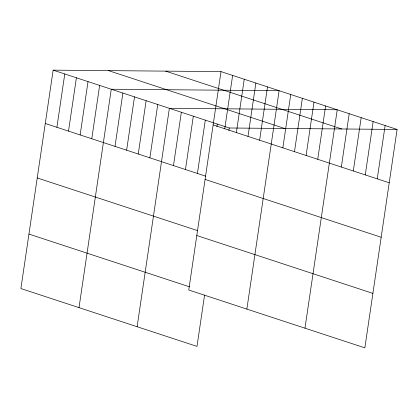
<?xml version="1.0" encoding="UTF-8"?>
<svg xmlns="http://www.w3.org/2000/svg" width="418" height="418" viewBox="0 0 418 418"><rect width="100%" height="100%" fill="white"/><g stroke="black" fill="none" stroke-linecap="round" stroke-linejoin="round"><path stroke-width="0.63" d="M221.002 71.609L188.753 290.008L364.851 347.849L397.1 129.449L221.002 71.609L53.149 70.151L20.9 288.551L196.998 346.391L204.58 295.051M56.9 127.297L64.774 73.97M68.521 131.116L76.395 77.785M80.141 134.93L88.02 81.604M91.767 138.75L99.641 85.418M79.012 307.638L111.261 89.238L279.114 90.696L246.866 309.095M115.013 146.384L122.887 93.057M126.633 150.203L134.507 96.871M138.254 154.017L146.128 100.691M149.879 157.837L157.753 104.51M137.125 326.73L169.374 108.325L337.227 109.782L304.978 328.182M173.475 165.585L181.349 112.259M185.451 169.52L193.325 116.194M197.421 173.454L205.301 120.123M216.895 126.628L217.271 124.057M224.748 128.754L232.627 75.423M228.871 130.562L229.247 127.992L53.149 70.151M236.374 132.569L244.248 79.242M247.994 136.388L255.868 83.062M259.62 140.208L267.494 86.876M282.861 147.841L290.74 94.51M294.486 151.656L302.36 98.329M306.107 155.475L313.981 102.149M317.732 159.295L325.606 105.963M341.328 167.043L349.202 113.717M353.299 170.978L361.178 117.646M365.275 174.912L373.149 121.581M377.25 178.841L385.124 125.515M229.247 127.992L397.1 129.449M165.612 71.128L341.71 128.969M108.544 70.632L284.637 128.472M213.128 124.935L389.226 182.776M45.275 123.477L205.808 176.208M205.086 179.411L381.179 237.252M37.233 177.953L197.761 230.679M196.794 235.533L372.893 293.373M28.946 234.08L189.474 286.805"/></g></svg>
